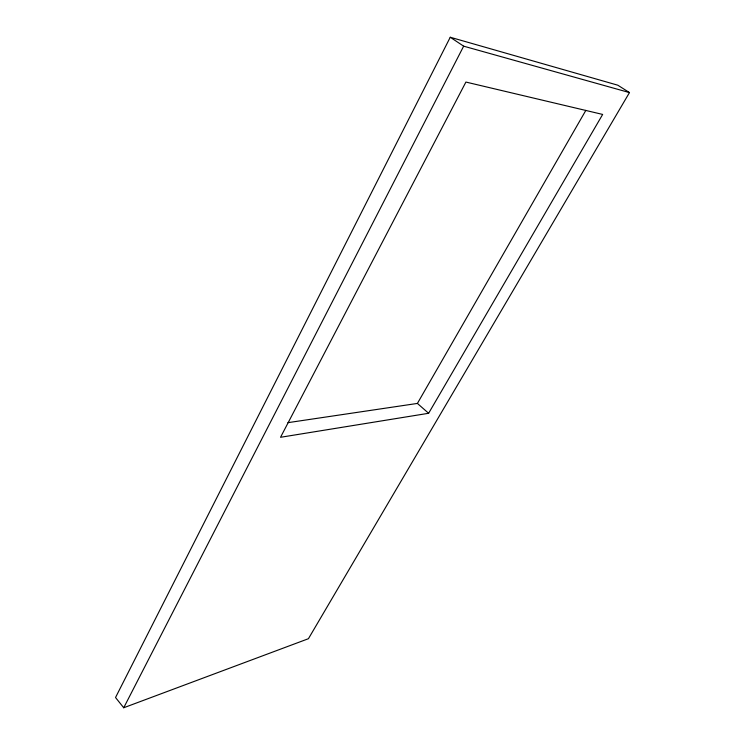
<?xml version="1.0" encoding="UTF-8"?>
<svg xmlns="http://www.w3.org/2000/svg" width="745" height="745" viewBox="0 0 745 745"><rect width="100%" height="100%" fill="white"/><g stroke="black" fill="none" stroke-linecap="round" stroke-linejoin="round"><path stroke-width="1.12" d="M450.25 37.25L115.531 697.516L123.726 707.75L308.43 638.707L629.469 92.585L617.81 85.2L450.25 37.25L463.66 46.171L629.469 92.585M123.726 707.75L463.66 46.171M287.924 422.666L417.405 403.427L585.849 110.381M428.626 413.279L602.658 114.432L465.904 82.062L280.53 437.287L428.626 413.279L417.405 403.427"/></g></svg>
